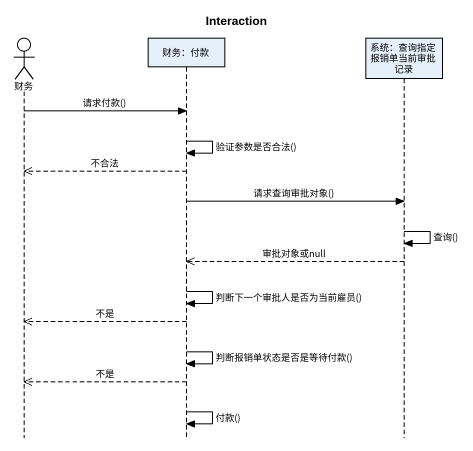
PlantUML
@startuml
title Interaction
hide footbox
actor 财务
participant "财务：付款" as 财务_付款
participant "系统：查询指定报销单当前审批记录" as 系统_查询指定报销单当前审批记录

财务 -> 财务_付款 : 请求付款()
财务_付款 -> 财务_付款 : 验证参数是否合法()
财务_付款 -->> 财务 : 不合法
财务_付款 -> 系统_查询指定报销单当前审批记录 : 请求查询审批对象()
系统_查询指定报销单当前审批记录 -> 系统_查询指定报销单当前审批记录 : 查询()
系统_查询指定报销单当前审批记录 -->> 财务_付款 : 审批对象或null
财务_付款 -> 财务_付款 : 判断下一个审批人是否为当前雇员()
财务_付款 -->> 财务 : 不是
财务_付款 -> 财务_付款 : 判断报销单状态是否是等待付款()
财务_付款 -->> 财务 : 不是
财务_付款 -> 财务_付款 : 付款()
@enduml
